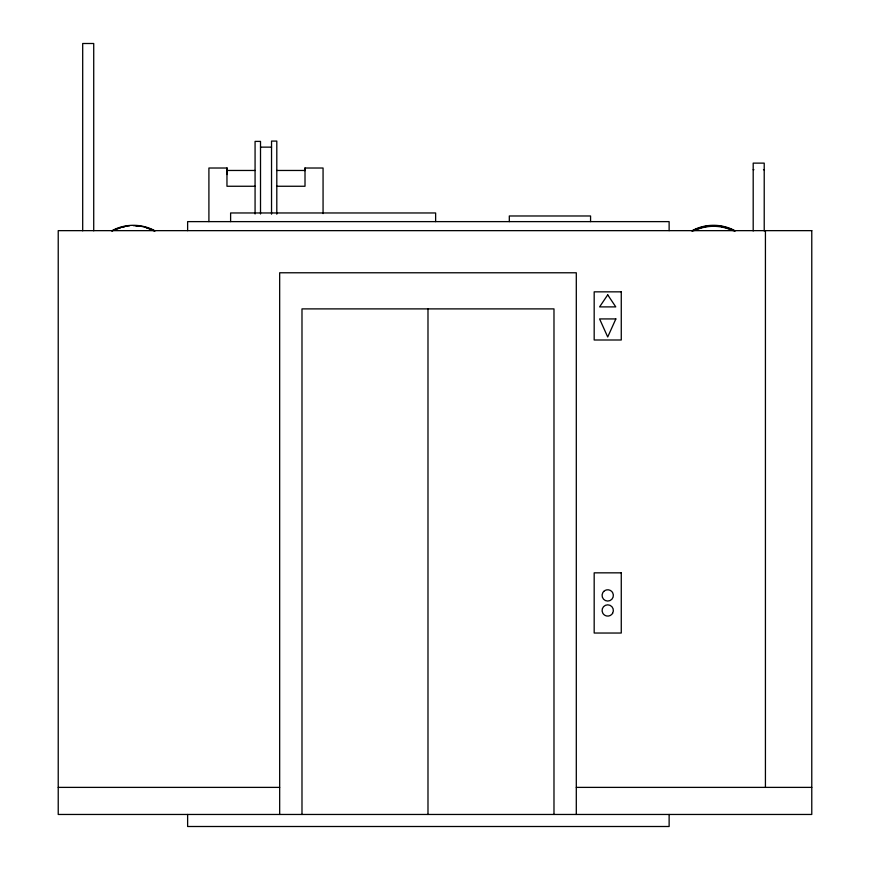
<?xml version="1.0" encoding="UTF-8"?>
<svg xmlns="http://www.w3.org/2000/svg" width="870" height="870" viewBox="0 0 870 870"><rect width="100%" height="100%" fill="white"/><g stroke="black" fill="none" stroke-linecap="round" stroke-linejoin="round"><path stroke-width="1.3" d="M260.511 147.139L271.538 147.139M753.192 169.726L753.931 169.726M763.479 169.726L764.219 169.726M226.961 170.466L255.073 170.466M276.801 170.466L305.011 170.466M255.073 186.256L226.961 186.256L226.961 168.019M276.801 186.256L305.011 186.256L305.011 168.019M58.225 787.383L279.672 787.383M576.299 787.383L811.775 787.383M765.426 230.648L765.426 787.383M764.219 230.974L764.219 163.125L753.192 163.125L753.192 230.974M669.128 230.648L669.128 221.622L187.626 221.622L187.626 230.648M669.128 814.461L669.128 826.5L187.626 826.5L187.626 814.461M590.567 221.622L590.567 215.977L509.309 215.977L509.309 221.622M576.299 814.461L576.299 272.778L279.672 272.778L279.672 814.461M553.983 814.461L553.983 308.894L301.988 308.894L301.988 814.461M435.631 221.622L435.631 212.965L230.615 212.965L230.615 221.622M427.986 308.894L427.986 814.461M323.064 213.574L323.064 168.019L304.924 168.019L304.935 170.618M276.801 214.194L276.801 141.081L271.538 141.081L271.538 214.194M260.511 213.998L260.511 141.397L255.073 141.397L255.073 213.998M227.2 174.533L227.2 168.019L208.909 168.019L208.909 221.622M93.721 230.811L93.721 43.5L82.694 43.5L82.694 230.811M692.063 230.713A45.186 45.186 0 0 1 734.976 230.713M692.063 231.083A45.186 45.186 0 0 1 734.976 231.083M694.554 230.517A44.859 44.859 0 0 1 732.486 230.517M693.379 230.713A44.859 44.859 0 0 1 718.729 226.233M721.317 226.613A44.859 44.859 0 0 1 733.671 230.713M111.936 231.083A45.186 45.186 0 0 1 129.467 225.841M133.393 225.667A45.186 45.186 0 0 1 154.838 231.083M111.936 230.713A45.186 45.186 0 0 1 154.838 230.713M116.83 229.104A44.859 44.859 0 0 1 120.538 227.809M121.778 227.461A44.859 44.859 0 0 1 124.301 226.863M135.992 226.004A44.859 44.859 0 0 1 138.591 226.233M146.247 227.809A44.859 44.859 0 0 1 153.533 230.713M615.851 318.931L607.717 336.984L599.593 318.931L615.851 318.931M607.717 294.854L599.593 306.892L615.775 306.892L607.717 294.854M603.736 591.426L602.834 592.59A5.644 5.644 0 0 0 607.717 601.061A5.644 5.644 0 0 0 612.611 592.59L611.708 591.426A5.644 5.644 0 0 0 603.736 591.426M612.611 613.285L611.708 614.448A5.644 5.644 0 0 1 603.736 614.448L602.834 613.285A5.644 5.644 0 0 1 607.717 604.824A5.644 5.644 0 0 1 612.611 613.285M811.775 230.648L58.225 230.648L58.225 814.461L811.775 814.461L811.775 230.648M621.267 291.841L594.177 291.841L594.177 339.996L621.267 339.996L621.267 291.841M621.267 572.841L594.177 572.841L594.177 633.034L621.267 633.034L621.267 572.841"/></g></svg>
